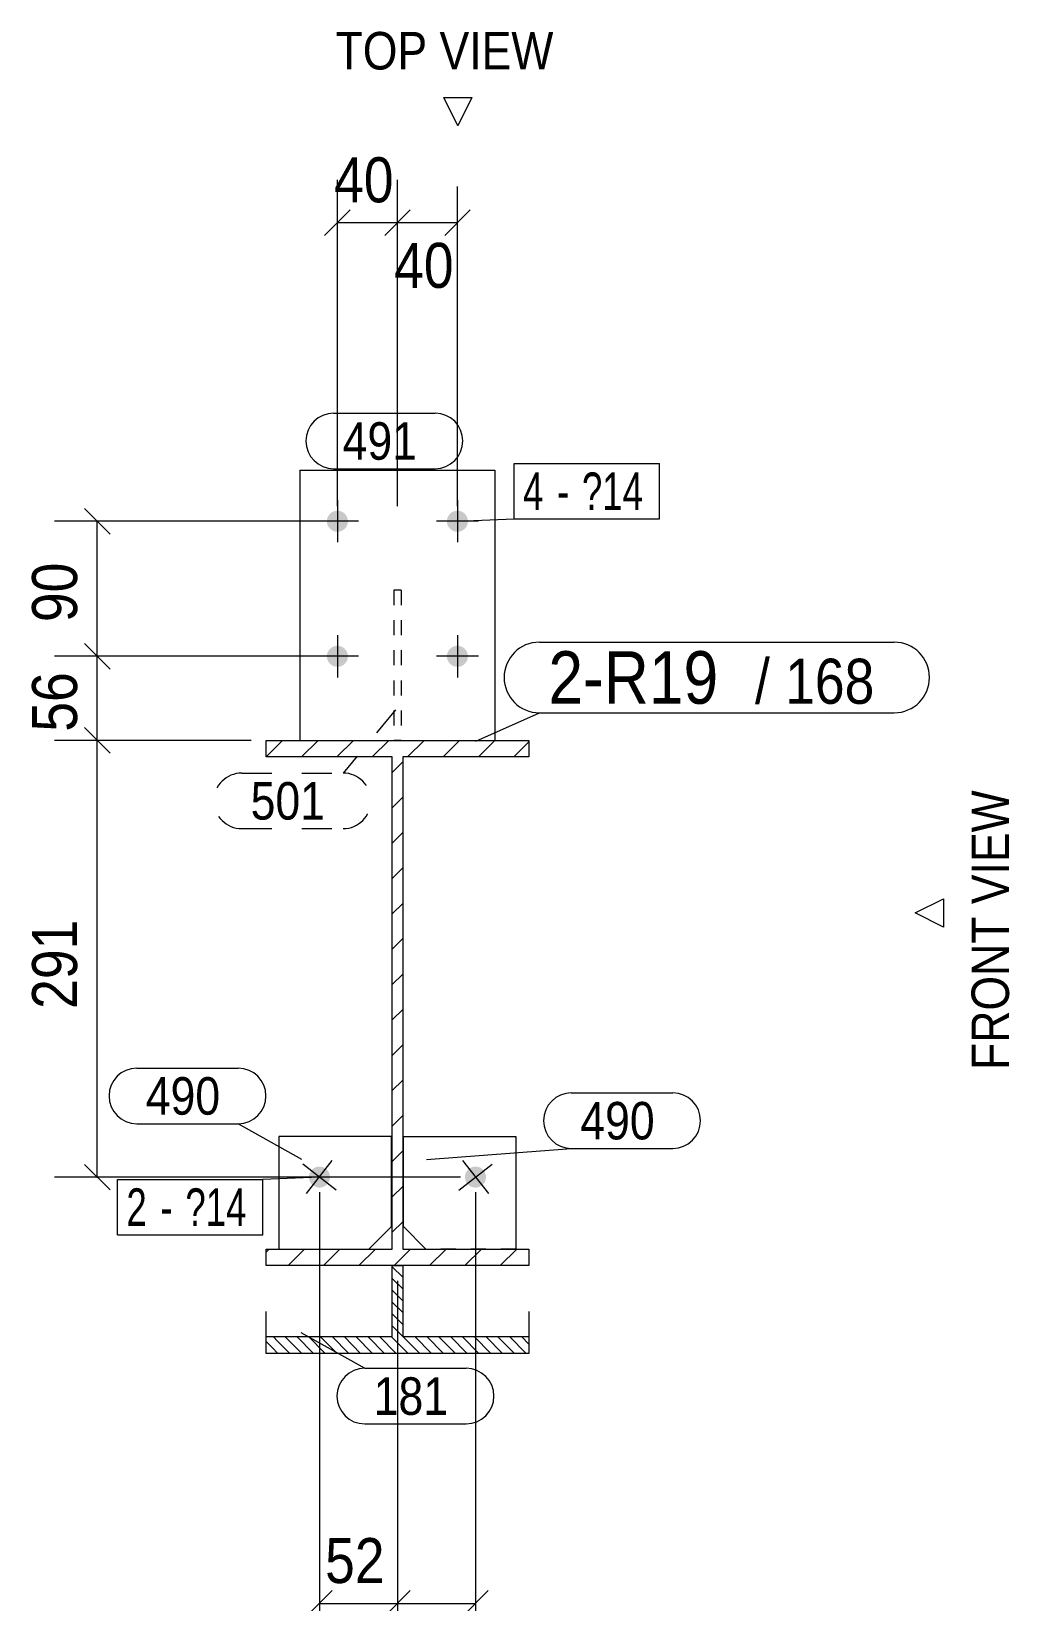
# Model space of a CAD drawing. Header units: millimetres. Extents: x 2 to 825, y 1 to 579.
# Drawn here: x 197.3 to 262.5, y 58.3 to 163 of the extents above; entities that cross this region are included whole.
import ezdxf

# ---------------------------------------------------------------- set-up
doc = ezdxf.new("R2010")
doc.units = ezdxf.units.MM
for name, pattern in [('XKITLINE00', [0]), ('XKITLINE01', [4, 1, -1, 1, -1]), ('XKITLINE02', [4, 2, -2])]:
    doc.linetypes.add(name, pattern=pattern)
for name, color, linetype, lineweight in [('Bolt', 3, 'Continuous', 0), ('BoltMark', 7, 'Continuous', 0), ('Dimensions', 7, 'Continuous', 0), ('OtherObjectType', 7, 'Continuous', 0), ('Part', 2, 'Continuous', 0), ('PartMark', 7, 'Continuous', 0)]:
    doc.layers.add(name, color=color, linetype=linetype, lineweight=lineweight)
doc.styles.add('ARIAL', font='ARIAL.TTF')
doc.styles.add('ARIAL_NARROW', font='ARIALN.TTF')

# ---------------------------------------------------------------- blocks, each defined once
blk = doc.blocks.new('*A1')
at = {"layer": 'Part', "color": 7, "linetype": 'XKITLINE00', "lineweight": 0}
for p, q in [((212.92, 114.62), (214.02, 115.72)), ((215.28, 114.62), (216.38, 115.72)), ((217.64, 114.62), (218.74, 115.72)), ((219.99, 114.62), (221.09, 115.72)), ((222.35, 114.62), (223.45, 115.72)), ((224.71, 114.62), (225.81, 115.72)), ((227.07, 114.62), (228.17, 115.72)), ((229.42, 114.62), (230.42, 115.62)), ((212.92, 114.62), (212.92, 114.62)), ((221.32, 113.59), (222.02, 114.29)), ((221.32, 111.23), (222.02, 111.93)), ((221.32, 108.88), (222.02, 109.58)), ((221.32, 106.52), (222.02, 107.22)), ((221.32, 104.16), (222.02, 104.86)), ((221.32, 101.81), (222.02, 102.51)), ((221.32, 99.45), (222.02, 100.15)), ((221.32, 97.09), (222.02, 97.79)), ((221.32, 94.73), (222.02, 95.43)), ((221.32, 92.38), (222.02, 93.08)), ((221.32, 90.02), (222.02, 90.72)), ((221.32, 87.66), (222.02, 88.36)), ((221.32, 85.3), (222.02, 86)), ((221.32, 82.95), (222.02, 83.65)), ((212.92, 81.62), (213.12, 81.82)), ((214.38, 80.72), (215.48, 81.82)), ((216.74, 80.72), (217.84, 81.82)), ((219.1, 80.72), (220.2, 81.82)), ((221.45, 80.72), (222.55, 81.82)), ((223.81, 80.72), (224.91, 81.82)), ((226.17, 80.72), (227.27, 81.82)), ((228.52, 80.72), (229.62, 81.82))]:
    blk.add_line(p, q, dxfattribs=at)
blk = doc.blocks.new('*A2')
at = {"layer": 'Part', "color": 7, "linetype": 'XKITLINE00', "lineweight": 0}
for p, q in [((222.02, 79.95), (221.32, 80.65)), ((222.02, 79.17), (221.32, 79.87)), ((222.02, 78.38), (221.32, 79.08)), ((222.02, 77.59), (221.32, 78.29)), ((222.02, 76.8), (221.32, 77.5)), ((223.16, 74.87), (221.32, 76.71)), ((213.32, 75.27), (212.92, 75.66)), ((213.71, 75.66), (213.38, 75.99)), ((214.5, 74.87), (213.71, 75.66)), ((215.29, 74.87), (214.17, 75.99)), ((216.07, 74.87), (214.96, 75.99)), ((216.86, 74.87), (215.75, 75.99)), ((217.65, 74.87), (216.53, 75.99)), ((218.44, 74.87), (217.32, 75.99)), ((219.22, 74.87), (218.11, 75.99)), ((220.01, 74.87), (218.9, 75.99)), ((220.8, 74.87), (219.69, 75.99)), ((221.59, 74.87), (220.47, 75.99)), ((222.38, 74.87), (221.26, 75.99)), ((223.95, 74.87), (222.84, 75.99)), ((224.74, 74.87), (223.62, 75.99)), ((225.53, 74.87), (224.41, 75.99)), ((226.32, 74.87), (225.2, 75.99)), ((227.1, 74.87), (225.99, 75.99)), ((227.89, 74.87), (226.78, 75.99)), ((228.68, 74.87), (227.56, 75.99)), ((229.47, 74.87), (228.35, 75.99)), ((230.26, 74.87), (229.14, 75.99)), ((230.42, 75.49), (229.93, 75.99)), ((213.71, 74.87), (213.32, 75.27))]:
    blk.add_line(p, q, dxfattribs=at)
blk = doc.blocks.new('*A137')
at = {"layer": 'Bolt'}
for points in [[(218.37, 130.29), (218.37, 130.25), (218.36, 130.22), (218.36, 130.18), (218.35, 130.15), (218.34, 130.12), (218.33, 130.09), (218.32, 130.05), (218.3, 130.02), (218.29, 129.99), (218.27, 129.96), (218.25, 129.93), (218.23, 129.9), (218.21, 129.88), (218.19, 129.85), (218.17, 129.83), (218.14, 129.8), (218.12, 129.78), (218.09, 129.76), (218.06, 129.74), (218.03, 129.72), (218, 129.7), (217.97, 129.69), (217.94, 129.67), (217.91, 129.66), (217.87, 129.65), (217.84, 129.64), (217.81, 129.63), (217.77, 129.63), (217.74, 129.62), (217.71, 129.62), (217.67, 129.62), (217.64, 129.62), (217.6, 129.62), (217.57, 129.63), (217.53, 129.63), (217.5, 129.64), (217.47, 129.65), (217.44, 129.66), (217.4, 129.67), (217.37, 129.69), (217.34, 129.7), (217.31, 129.72), (217.28, 129.74), (217.25, 129.76), (217.23, 129.78), (217.2, 129.8), (217.18, 129.83), (217.15, 129.85), (217.13, 129.88), (217.11, 129.9), (217.09, 129.93), (217.07, 129.96), (217.05, 129.99), (217.04, 130.02), (217.02, 130.05), (217.01, 130.09), (217, 130.12), (216.99, 130.15), (216.98, 130.18), (216.98, 130.22), (216.97, 130.25), (216.97, 130.29), (216.97, 130.32), (216.97, 130.36), (216.97, 130.39), (216.98, 130.42), (216.98, 130.46), (216.99, 130.49), (217, 130.52), (217.01, 130.56), (217.02, 130.59), (217.04, 130.62), (217.05, 130.65), (217.07, 130.68), (217.09, 130.71), (217.11, 130.74), (217.13, 130.76), (217.15, 130.79), (217.18, 130.82), (217.2, 130.84), (217.23, 130.86), (217.25, 130.88), (217.28, 130.9), (217.31, 130.92), (217.34, 130.94), (217.37, 130.95), (217.4, 130.97), (217.44, 130.98), (217.47, 130.99), (217.5, 131), (217.53, 131.01), (217.57, 131.01), (217.6, 131.02), (217.64, 131.02), (217.67, 131.02), (217.71, 131.02), (217.74, 131.02), (217.77, 131.01), (217.81, 131.01), (217.84, 131), (217.87, 130.99), (217.91, 130.98), (217.94, 130.97), (217.97, 130.95), (218, 130.94), (218.03, 130.92), (218.06, 130.9), (218.09, 130.88), (218.12, 130.86), (218.14, 130.84), (218.17, 130.82), (218.19, 130.79), (218.21, 130.76), (218.23, 130.74), (218.25, 130.71), (218.27, 130.68), (218.29, 130.65), (218.3, 130.62), (218.32, 130.59), (218.33, 130.56), (218.34, 130.52), (218.35, 130.49), (218.36, 130.46), (218.36, 130.42), (218.37, 130.39), (218.37, 130.36), (218.37, 130.32)], [(226.37, 130.29), (226.37, 130.25), (226.36, 130.22), (226.36, 130.18), (226.35, 130.15), (226.34, 130.12), (226.33, 130.09), (226.32, 130.05), (226.3, 130.02), (226.29, 129.99), (226.27, 129.96), (226.25, 129.93), (226.23, 129.9), (226.21, 129.88), (226.19, 129.85), (226.17, 129.83), (226.14, 129.8), (226.12, 129.78), (226.09, 129.76), (226.06, 129.74), (226.03, 129.72), (226, 129.7), (225.97, 129.69), (225.94, 129.67), (225.91, 129.66), (225.87, 129.65), (225.84, 129.64), (225.81, 129.63), (225.77, 129.63), (225.74, 129.62), (225.71, 129.62), (225.67, 129.62), (225.64, 129.62), (225.6, 129.62), (225.57, 129.63), (225.53, 129.63), (225.5, 129.64), (225.47, 129.65), (225.44, 129.66), (225.4, 129.67), (225.37, 129.69), (225.34, 129.7), (225.31, 129.72), (225.28, 129.74), (225.25, 129.76), (225.23, 129.78), (225.2, 129.8), (225.18, 129.83), (225.15, 129.85), (225.13, 129.88), (225.11, 129.9), (225.09, 129.93), (225.07, 129.96), (225.05, 129.99), (225.04, 130.02), (225.02, 130.05), (225.01, 130.09), (225, 130.12), (224.99, 130.15), (224.98, 130.18), (224.98, 130.22), (224.97, 130.25), (224.97, 130.29), (224.97, 130.32), (224.97, 130.36), (224.97, 130.39), (224.98, 130.42), (224.98, 130.46), (224.99, 130.49), (225, 130.52), (225.01, 130.56), (225.02, 130.59), (225.04, 130.62), (225.05, 130.65), (225.07, 130.68), (225.09, 130.71), (225.11, 130.74), (225.13, 130.76), (225.15, 130.79), (225.18, 130.82), (225.2, 130.84), (225.23, 130.86), (225.25, 130.88), (225.28, 130.9), (225.31, 130.92), (225.34, 130.94), (225.37, 130.95), (225.4, 130.97), (225.44, 130.98), (225.47, 130.99), (225.5, 131), (225.53, 131.01), (225.57, 131.01), (225.6, 131.02), (225.64, 131.02), (225.67, 131.02), (225.71, 131.02), (225.74, 131.02), (225.77, 131.01), (225.81, 131.01), (225.84, 131), (225.87, 130.99), (225.91, 130.98), (225.94, 130.97), (225.97, 130.95), (226, 130.94), (226.03, 130.92), (226.06, 130.9), (226.09, 130.88), (226.12, 130.86), (226.14, 130.84), (226.17, 130.82), (226.19, 130.79), (226.21, 130.76), (226.23, 130.74), (226.25, 130.71), (226.27, 130.68), (226.29, 130.65), (226.3, 130.62), (226.32, 130.59), (226.33, 130.56), (226.34, 130.52), (226.35, 130.49), (226.36, 130.46), (226.36, 130.42), (226.37, 130.39), (226.37, 130.36), (226.37, 130.32)], [(218.37, 121.29), (218.37, 121.25), (218.36, 121.22), (218.36, 121.18), (218.35, 121.15), (218.34, 121.12), (218.33, 121.09), (218.32, 121.05), (218.3, 121.02), (218.29, 120.99), (218.27, 120.96), (218.25, 120.93), (218.23, 120.9), (218.21, 120.88), (218.19, 120.85), (218.17, 120.83), (218.14, 120.8), (218.12, 120.78), (218.09, 120.76), (218.06, 120.74), (218.03, 120.72), (218, 120.7), (217.97, 120.69), (217.94, 120.67), (217.91, 120.66), (217.87, 120.65), (217.84, 120.64), (217.81, 120.63), (217.77, 120.63), (217.74, 120.62), (217.71, 120.62), (217.67, 120.62), (217.64, 120.62), (217.6, 120.62), (217.57, 120.63), (217.53, 120.63), (217.5, 120.64), (217.47, 120.65), (217.44, 120.66), (217.4, 120.67), (217.37, 120.69), (217.34, 120.7), (217.31, 120.72), (217.28, 120.74), (217.25, 120.76), (217.23, 120.78), (217.2, 120.8), (217.18, 120.83), (217.15, 120.85), (217.13, 120.88), (217.11, 120.9), (217.09, 120.93), (217.07, 120.96), (217.05, 120.99), (217.04, 121.02), (217.02, 121.05), (217.01, 121.09), (217, 121.12), (216.99, 121.15), (216.98, 121.18), (216.98, 121.22), (216.97, 121.25), (216.97, 121.29), (216.97, 121.32), (216.97, 121.36), (216.97, 121.39), (216.98, 121.42), (216.98, 121.46), (216.99, 121.49), (217, 121.52), (217.01, 121.56), (217.02, 121.59), (217.04, 121.62), (217.05, 121.65), (217.07, 121.68), (217.09, 121.71), (217.11, 121.74), (217.13, 121.76), (217.15, 121.79), (217.18, 121.82), (217.2, 121.84), (217.23, 121.86), (217.25, 121.88), (217.28, 121.9), (217.31, 121.92), (217.34, 121.94), (217.37, 121.95), (217.4, 121.97), (217.44, 121.98), (217.47, 121.99), (217.5, 122), (217.53, 122.01), (217.57, 122.01), (217.6, 122.02), (217.64, 122.02), (217.67, 122.02), (217.71, 122.02), (217.74, 122.02), (217.77, 122.01), (217.81, 122.01), (217.84, 122), (217.87, 121.99), (217.91, 121.98), (217.94, 121.97), (217.97, 121.95), (218, 121.94), (218.03, 121.92), (218.06, 121.9), (218.09, 121.88), (218.12, 121.86), (218.14, 121.84), (218.17, 121.82), (218.19, 121.79), (218.21, 121.76), (218.23, 121.74), (218.25, 121.71), (218.27, 121.68), (218.29, 121.65), (218.3, 121.62), (218.32, 121.59), (218.33, 121.56), (218.34, 121.52), (218.35, 121.49), (218.36, 121.46), (218.36, 121.42), (218.37, 121.39), (218.37, 121.36), (218.37, 121.32)], [(226.37, 121.29), (226.37, 121.25), (226.36, 121.22), (226.36, 121.18), (226.35, 121.15), (226.34, 121.12), (226.33, 121.09), (226.32, 121.05), (226.3, 121.02), (226.29, 120.99), (226.27, 120.96), (226.25, 120.93), (226.23, 120.9), (226.21, 120.88), (226.19, 120.85), (226.17, 120.83), (226.14, 120.8), (226.12, 120.78), (226.09, 120.76), (226.06, 120.74), (226.03, 120.72), (226, 120.7), (225.97, 120.69), (225.94, 120.67), (225.91, 120.66), (225.87, 120.65), (225.84, 120.64), (225.81, 120.63), (225.77, 120.63), (225.74, 120.62), (225.71, 120.62), (225.67, 120.62), (225.64, 120.62), (225.6, 120.62), (225.57, 120.63), (225.53, 120.63), (225.5, 120.64), (225.47, 120.65), (225.44, 120.66), (225.4, 120.67), (225.37, 120.69), (225.34, 120.7), (225.31, 120.72), (225.28, 120.74), (225.25, 120.76), (225.23, 120.78), (225.2, 120.8), (225.18, 120.83), (225.15, 120.85), (225.13, 120.88), (225.11, 120.9), (225.09, 120.93), (225.07, 120.96), (225.05, 120.99), (225.04, 121.02), (225.02, 121.05), (225.01, 121.09), (225, 121.12), (224.99, 121.15), (224.98, 121.18), (224.98, 121.22), (224.97, 121.25), (224.97, 121.29), (224.97, 121.32), (224.97, 121.36), (224.97, 121.39), (224.98, 121.42), (224.98, 121.46), (224.99, 121.49), (225, 121.52), (225.01, 121.56), (225.02, 121.59), (225.04, 121.62), (225.05, 121.65), (225.07, 121.68), (225.09, 121.71), (225.11, 121.74), (225.13, 121.76), (225.15, 121.79), (225.18, 121.82), (225.2, 121.84), (225.23, 121.86), (225.25, 121.88), (225.28, 121.9), (225.31, 121.92), (225.34, 121.94), (225.37, 121.95), (225.4, 121.97), (225.44, 121.98), (225.47, 121.99), (225.5, 122), (225.53, 122.01), (225.57, 122.01), (225.6, 122.02), (225.64, 122.02), (225.67, 122.02), (225.71, 122.02), (225.74, 122.02), (225.77, 122.01), (225.81, 122.01), (225.84, 122), (225.87, 121.99), (225.91, 121.98), (225.94, 121.97), (225.97, 121.95), (226, 121.94), (226.03, 121.92), (226.06, 121.9), (226.09, 121.88), (226.12, 121.86), (226.14, 121.84), (226.17, 121.82), (226.19, 121.79), (226.21, 121.76), (226.23, 121.74), (226.25, 121.71), (226.27, 121.68), (226.29, 121.65), (226.3, 121.62), (226.32, 121.59), (226.33, 121.56), (226.34, 121.52), (226.35, 121.49), (226.36, 121.46), (226.36, 121.42), (226.37, 121.39), (226.37, 121.36), (226.37, 121.32)]]:
    blk.add_hatch(color=3, dxfattribs=at).paths.add_polyline_path(points, flags=17)
at = {"layer": 'Bolt', "color": 3, "linetype": 'XKITLINE00', "lineweight": 0}
for p, q in [((217.67, 131.72), (217.67, 128.92)), ((225.67, 131.72), (225.67, 128.92)), ((219.07, 130.32), (216.27, 130.32)), ((227.07, 130.32), (224.27, 130.32)), ((217.67, 122.72), (217.67, 119.92)), ((225.67, 122.72), (225.67, 119.92)), ((219.07, 121.32), (216.27, 121.32)), ((227.07, 121.32), (224.27, 121.32))]:
    blk.add_line(p, q, dxfattribs=at)
blk = doc.blocks.new('*A138')
at = {"layer": 'Bolt'}
blk.add_hatch(color=3, dxfattribs=at).paths.add_polyline_path([(216.01, 86.09), (215.99, 86.11), (215.97, 86.14), (215.94, 86.16), (215.92, 86.19), (215.9, 86.22), (215.88, 86.25), (215.86, 86.27), (215.85, 86.31), (215.83, 86.34), (215.82, 86.37), (215.81, 86.4), (215.8, 86.43), (215.79, 86.47), (215.78, 86.5), (215.78, 86.53), (215.77, 86.57), (215.77, 86.6), (215.77, 86.64), (215.77, 86.67), (215.78, 86.71), (215.78, 86.74), (215.79, 86.77), (215.8, 86.81), (215.81, 86.84), (215.82, 86.87), (215.83, 86.9), (215.85, 86.93), (215.86, 86.96), (215.88, 86.99), (215.9, 87.02), (215.92, 87.05), (215.94, 87.08), (215.96, 87.1), (215.99, 87.13), (216.01, 87.15), (216.04, 87.17), (216.07, 87.19), (216.1, 87.21), (216.13, 87.23), (216.16, 87.25), (216.19, 87.26), (216.22, 87.27), (216.25, 87.29), (216.28, 87.3), (216.32, 87.3), (216.35, 87.31), (216.38, 87.32), (216.42, 87.32), (216.45, 87.32), (216.49, 87.32), (216.52, 87.32), (216.56, 87.32), (216.59, 87.31), (216.62, 87.3), (216.66, 87.3), (216.69, 87.29), (216.72, 87.27), (216.75, 87.26), (216.78, 87.25), (216.82, 87.23), (216.84, 87.21), (216.87, 87.19), (216.9, 87.17), (216.93, 87.15), (216.95, 87.13), (216.98, 87.1), (217, 87.08), (217.02, 87.05), (217.04, 87.02), (217.06, 87), (217.08, 86.97), (217.1, 86.94), (217.11, 86.91), (217.12, 86.87), (217.14, 86.84), (217.15, 86.81), (217.15, 86.78), (217.16, 86.74), (217.17, 86.71), (217.17, 86.67), (217.17, 86.64), (217.17, 86.6), (217.17, 86.57), (217.17, 86.54), (217.16, 86.5), (217.15, 86.47), (217.15, 86.44), (217.14, 86.4), (217.12, 86.37), (217.11, 86.34), (217.1, 86.31), (217.08, 86.28), (217.06, 86.25), (217.04, 86.22), (217.02, 86.19), (217, 86.16), (216.98, 86.14), (216.95, 86.11), (216.93, 86.09), (216.9, 86.07), (216.88, 86.05), (216.85, 86.03), (216.82, 86.01), (216.79, 86), (216.76, 85.98), (216.72, 85.97), (216.69, 85.96), (216.66, 85.95), (216.63, 85.94), (216.59, 85.93), (216.56, 85.93), (216.52, 85.92), (216.49, 85.92), (216.46, 85.92), (216.42, 85.92), (216.39, 85.93), (216.35, 85.93), (216.32, 85.94), (216.29, 85.95), (216.25, 85.96), (216.22, 85.97), (216.19, 85.98), (216.16, 86), (216.13, 86.01), (216.1, 86.03), (216.07, 86.05), (216.04, 86.07)], flags=17)
at = {"layer": 'Bolt', "color": 3, "linetype": 'XKITLINE00', "lineweight": 0}
for p, q in [((217.58, 85.76), (215.37, 87.48)), ((215.61, 85.52), (217.33, 87.73))]:
    blk.add_line(p, q, dxfattribs=at)
blk = doc.blocks.new('*A139')
at = {"layer": 'Bolt'}
blk.add_hatch(color=3, dxfattribs=at).paths.add_polyline_path([(226.47, 87.19), (226.5, 87.21), (226.53, 87.23), (226.56, 87.25), (226.59, 87.26), (226.62, 87.27), (226.65, 87.29), (226.69, 87.3), (226.72, 87.3), (226.75, 87.31), (226.79, 87.32), (226.82, 87.32), (226.86, 87.32), (226.89, 87.32), (226.92, 87.32), (226.96, 87.32), (226.99, 87.31), (227.03, 87.3), (227.06, 87.3), (227.09, 87.29), (227.12, 87.27), (227.16, 87.26), (227.19, 87.25), (227.22, 87.23), (227.25, 87.21), (227.28, 87.19), (227.3, 87.17), (227.33, 87.15), (227.35, 87.13), (227.38, 87.1), (227.4, 87.08), (227.42, 87.05), (227.44, 87.02), (227.46, 86.99), (227.48, 86.96), (227.5, 86.93), (227.51, 86.9), (227.52, 86.87), (227.54, 86.84), (227.55, 86.81), (227.55, 86.77), (227.56, 86.74), (227.57, 86.71), (227.57, 86.67), (227.57, 86.64), (227.57, 86.6), (227.57, 86.57), (227.57, 86.53), (227.56, 86.5), (227.55, 86.47), (227.55, 86.43), (227.54, 86.4), (227.52, 86.37), (227.51, 86.34), (227.5, 86.31), (227.48, 86.27), (227.46, 86.25), (227.44, 86.22), (227.42, 86.19), (227.4, 86.16), (227.38, 86.14), (227.35, 86.11), (227.33, 86.09), (227.3, 86.07), (227.27, 86.05), (227.24, 86.03), (227.22, 86.01), (227.18, 86), (227.15, 85.98), (227.12, 85.97), (227.09, 85.96), (227.06, 85.95), (227.02, 85.94), (226.99, 85.93), (226.96, 85.93), (226.92, 85.92), (226.89, 85.92), (226.85, 85.92), (226.82, 85.92), (226.78, 85.93), (226.75, 85.93), (226.72, 85.94), (226.68, 85.95), (226.65, 85.96), (226.62, 85.97), (226.59, 85.98), (226.56, 86), (226.53, 86.01), (226.5, 86.03), (226.47, 86.05), (226.44, 86.07), (226.41, 86.09), (226.39, 86.11), (226.36, 86.14), (226.34, 86.16), (226.32, 86.19), (226.3, 86.22), (226.28, 86.25), (226.26, 86.28), (226.25, 86.31), (226.23, 86.34), (226.22, 86.37), (226.21, 86.4), (226.2, 86.44), (226.19, 86.47), (226.18, 86.5), (226.18, 86.54), (226.17, 86.57), (226.17, 86.6), (226.17, 86.64), (226.17, 86.67), (226.18, 86.71), (226.18, 86.74), (226.19, 86.78), (226.2, 86.81), (226.21, 86.84), (226.22, 86.87), (226.23, 86.91), (226.25, 86.94), (226.26, 86.97), (226.28, 87), (226.3, 87.02), (226.32, 87.05), (226.34, 87.08), (226.37, 87.1), (226.39, 87.13), (226.41, 87.15), (226.44, 87.17)], flags=17)
at = {"layer": 'Bolt', "color": 3, "linetype": 'XKITLINE00', "lineweight": 0}
for p, q in [((225.77, 85.76), (227.98, 87.48)), ((226.01, 87.73), (227.73, 85.52))]:
    blk.add_line(p, q, dxfattribs=at)
blk = doc.blocks.new('*A140')
at = {"layer": 'Part', "color": 2, "linetype": 'XKITLINE00', "lineweight": 0}
for p, q in [((212.92, 114.62), (212.92, 115.72)), ((212.92, 115.72), (230.42, 115.72)), ((230.42, 115.72), (230.42, 114.62)), ((221.32, 114.62), (212.92, 114.62)), ((221.32, 81.82), (221.32, 114.62)), ((230.42, 114.62), (222.02, 114.62)), ((222.02, 114.62), (222.02, 81.82)), ((212.92, 80.72), (212.92, 81.82)), ((212.92, 81.82), (221.32, 81.82)), ((222.02, 81.82), (230.42, 81.82)), ((230.42, 81.82), (230.42, 80.72)), ((230.42, 80.72), (212.92, 80.72))]:
    blk.add_line(p, q, dxfattribs=at)
blk = doc.blocks.new('*A141')
at = {"layer": 'Part', "color": 2, "linetype": 'XKITLINE00', "lineweight": 0}
for p, q in [((215.17, 133.72), (215.17, 115.72)), ((215.17, 133.72), (228.17, 133.72)), ((228.17, 133.72), (228.17, 115.72))]:
    blk.add_line(p, q, dxfattribs=at)
at = {"layer": 'Part', "color": 7, "linetype": 'XKITLINE01', "lineweight": 0}
blk.add_line((215.17, 115.72), (228.17, 115.72), dxfattribs=at)
blk = doc.blocks.new('*A142')
at = {"layer": 'Part', "color": 7, "linetype": 'XKITLINE01', "lineweight": 0}
for p, q in [((221.92, 125.72), (221.42, 125.72)), ((221.42, 125.72), (221.42, 115.72)), ((221.92, 125.72), (221.92, 115.72)), ((221.92, 115.72), (221.42, 115.72))]:
    blk.add_line(p, q, dxfattribs=at)
blk = doc.blocks.new('*A143')
at = {"layer": 'Part', "color": 2, "linetype": 'XKITLINE00', "lineweight": 0}
for p, q in [((221.27, 89.32), (213.77, 89.32)), ((213.77, 89.32), (213.77, 81.82)), ((221.27, 83.32), (221.27, 89.32)), ((219.77, 81.82), (221.27, 83.32))]:
    blk.add_line(p, q, dxfattribs=at)
at = {"layer": 'Part', "color": 7, "linetype": 'XKITLINE01', "lineweight": 0}
blk.add_line((213.77, 81.82), (219.77, 81.82), dxfattribs=at)
blk = doc.blocks.new('*A144')
at = {"layer": 'Part', "color": 2, "linetype": 'XKITLINE00', "lineweight": 0}
for p, q in [((222.07, 83.32), (222.07, 89.32)), ((222.07, 89.32), (229.57, 89.32)), ((229.57, 89.32), (229.57, 81.82)), ((223.57, 81.82), (222.07, 83.32))]:
    blk.add_line(p, q, dxfattribs=at)
at = {"layer": 'Part', "color": 7, "linetype": 'XKITLINE01', "lineweight": 0}
blk.add_line((229.57, 81.82), (223.57, 81.82), dxfattribs=at)
blk = doc.blocks.new('*A145')
at = {"layer": 'Part', "color": 2, "linetype": 'XKITLINE00', "lineweight": 0}
for p, q in [((221.32, 75.99), (221.32, 80.72)), ((221.32, 80.72), (222.02, 80.72)), ((222.02, 80.72), (222.02, 80.72)), ((222.02, 80.72), (222.02, 75.99)), ((212.92, 74.87), (212.92, 77.67)), ((230.42, 77.67), (230.42, 74.87)), ((212.92, 75.99), (221.32, 75.99)), ((222.02, 75.99), (230.42, 75.99)), ((230.42, 74.87), (212.92, 74.87))]:
    blk.add_line(p, q, dxfattribs=at)
blk = doc.blocks.new('*A296')
at = {"layer": 'Dimensions', "color": 7, "linetype": 'XKITLINE00', "lineweight": 0}
for p, q in [((200.82, 116.57), (202.52, 114.87)), ((211.92, 115.72), (198.82, 115.72)), ((201.67, 86.62), (201.67, 115.72)), ((200.82, 87.47), (202.52, 85.77)), ((225.87, 86.62), (198.82, 86.62))]:
    blk.add_line(p, q, dxfattribs=at)
at = {"layer": 'Dimensions', "color": 3}
for p in [(201.67, 115.72), (201.67, 86.62)]:
    blk.add_point(p, dxfattribs=at)
at = {"layer": 'Dimensions', "color": 3, "style": 'ARIAL', "width": 0.85}
blk.add_text('291', height=3, rotation=90.0002, dxfattribs=at).set_placement((200.32, 97.83))
blk = doc.blocks.new('*A297')
at = {"layer": 'Dimensions', "color": 7, "linetype": 'XKITLINE00', "lineweight": 0}
for p, q in [((200.82, 122.17), (202.52, 120.47)), ((216.67, 121.32), (198.82, 121.32)), ((201.67, 115.72), (201.67, 121.32)), ((200.82, 116.57), (202.52, 114.87)), ((211.92, 115.72), (198.82, 115.72))]:
    blk.add_line(p, q, dxfattribs=at)
at = {"layer": 'Dimensions', "color": 3}
for p in [(201.67, 121.32), (201.67, 115.72)]:
    blk.add_point(p, dxfattribs=at)
at = {"layer": 'Dimensions', "color": 3, "style": 'ARIAL', "width": 0.85}
blk.add_text('56', height=3, rotation=90.0002, dxfattribs=at).set_placement((200.32, 116.3))
blk = doc.blocks.new('*A298')
at = {"layer": 'Dimensions', "color": 7, "linetype": 'XKITLINE00', "lineweight": 0}
for p, q in [((200.82, 131.17), (202.52, 129.47)), ((216.67, 130.32), (198.82, 130.32)), ((201.67, 121.32), (201.67, 130.32)), ((200.82, 122.17), (202.52, 120.47)), ((216.67, 121.32), (198.82, 121.32))]:
    blk.add_line(p, q, dxfattribs=at)
at = {"layer": 'Dimensions', "color": 3}
for p in [(201.67, 130.32), (201.67, 121.32)]:
    blk.add_point(p, dxfattribs=at)
at = {"layer": 'Dimensions', "color": 3, "style": 'ARIAL', "width": 0.85}
blk.add_text('90', height=3, rotation=90.0002, dxfattribs=at).set_placement((200.32, 123.6))
blk = doc.blocks.new('*A299')
at = {"layer": 'Dimensions', "color": 7, "linetype": 'XKITLINE00', "lineweight": 0}
for p, q in [((216.47, 85.62), (216.47, 55.82)), ((221.67, 79.72), (221.67, 55.82)), ((217.32, 59.07), (215.62, 57.37)), ((222.52, 59.07), (220.82, 57.37)), ((216.47, 58.22), (221.67, 58.22))]:
    blk.add_line(p, q, dxfattribs=at)
at = {"layer": 'Dimensions', "color": 3}
for p in [(216.47, 58.22), (221.67, 58.22)]:
    blk.add_point(p, dxfattribs=at)
at = {"layer": 'Dimensions', "color": 3, "style": 'ARIAL', "width": 0.85}
blk.add_text('52', height=3, dxfattribs=at).set_placement((216.85, 59.57))
blk = doc.blocks.new('*A300')
at = {"layer": 'Dimensions', "color": 7, "linetype": 'XKITLINE00', "lineweight": 0}
for p, q in [((226.87, 85.62), (226.87, 55.37)), ((221.67, 79.72), (221.67, 55.37)), ((222.52, 59.07), (220.82, 57.37)), ((227.72, 59.07), (226.02, 57.37)), ((221.67, 58.22), (226.87, 58.22))]:
    blk.add_line(p, q, dxfattribs=at)
at = {"layer": 'Dimensions', "color": 3}
for p in [(221.67, 58.22), (226.87, 58.22)]:
    blk.add_point(p, dxfattribs=at)
at = {"layer": 'Dimensions', "color": 3, "style": 'ARIAL', "width": 0.85}
blk.add_text('52', height=3, dxfattribs=at).set_placement((222.05, 53.87))
blk = doc.blocks.new('*A301')
at = {"layer": 'Dimensions', "color": 7, "linetype": 'XKITLINE00', "lineweight": 0}
for p, q in [((217.67, 131.32), (217.67, 153.07)), ((221.67, 131.32), (221.67, 153.07)), ((218.52, 151.07), (216.82, 149.37)), ((222.52, 151.07), (220.82, 149.37)), ((217.67, 150.22), (221.67, 150.22))]:
    blk.add_line(p, q, dxfattribs=at)
at = {"layer": 'Dimensions', "color": 3}
for p in [(217.67, 150.22), (221.67, 150.22)]:
    blk.add_point(p, dxfattribs=at)
at = {"layer": 'Dimensions', "color": 3, "style": 'ARIAL', "width": 0.85}
blk.add_text('40', height=3, dxfattribs=at).set_placement((217.45, 151.57))
blk = doc.blocks.new('*A302')
at = {"layer": 'Dimensions', "color": 7, "linetype": 'XKITLINE00', "lineweight": 0}
for p, q in [((221.67, 131.32), (221.67, 152.62)), ((225.67, 131.32), (225.67, 152.62)), ((222.52, 151.07), (220.82, 149.37)), ((226.52, 151.07), (224.82, 149.37)), ((221.67, 150.22), (225.67, 150.22))]:
    blk.add_line(p, q, dxfattribs=at)
at = {"layer": 'Dimensions', "color": 3}
for p in [(221.67, 150.22), (225.67, 150.22)]:
    blk.add_point(p, dxfattribs=at)
at = {"layer": 'Dimensions', "color": 3, "style": 'ARIAL', "width": 0.85}
blk.add_text('40', height=3, dxfattribs=at).set_placement((221.45, 145.87))
blk = doc.blocks.new('*A303')
at = {"layer": 'BoltMark', "color": 7, "linetype": 'XKITLINE00', "lineweight": 0}
for p, q in [((203.01, 86.47), (212.7, 86.47)), ((203.01, 82.77), (203.01, 86.47)), ((216.47, 86.62), (212.7, 86.47)), ((212.7, 82.77), (212.7, 86.47)), ((203.01, 82.77), (212.7, 82.77))]:
    blk.add_line(p, q, dxfattribs=at)
at = {"layer": 'BoltMark', "color": 3, "style": 'ARIAL_NARROW', "width": 0.85}
for s, p in [('2', (203.61, 83.37)), ('?14', (207.54, 83.37)), ('-', (205.88, 83.37))]:
    blk.add_text(s, height=2.5, dxfattribs=at).set_placement(p)
blk = doc.blocks.new('*A304')
at = {"layer": 'BoltMark', "color": 7, "linetype": 'XKITLINE00', "lineweight": 0}
for p, q in [((229.44, 134.17), (239.13, 134.17)), ((229.44, 130.47), (229.44, 134.17)), ((239.13, 130.47), (239.13, 134.17)), ((225.67, 130.32), (229.44, 130.47)), ((229.44, 130.47), (239.13, 130.47))]:
    blk.add_line(p, q, dxfattribs=at)
at = {"layer": 'BoltMark', "color": 3, "style": 'ARIAL_NARROW', "width": 0.85}
for s, p in [('4', (230.04, 131.07)), ('?14', (233.97, 131.07)), ('-', (232.31, 131.07))]:
    blk.add_text(s, height=2.5, dxfattribs=at).set_placement(p)
blk = doc.blocks.new('*A305')
at = {"layer": 'PartMark', "color": 7, "linetype": 'XKITLINE00', "lineweight": 0}
for p, q in [((215.24, 76.27), (219.49, 73.88)), ((219.49, 73.88), (226.25, 73.88)), ((219.49, 70.18), (226.25, 70.18))]:
    blk.add_line(p, q, dxfattribs=at)
for centre, start, end in [((219.49, 72.03), 90, 270), ((226.25, 72.03), 270, 90)]:
    blk.add_arc(centre, 1.85, start, end, dxfattribs=at)
at = {"layer": 'PartMark', "color": 3, "style": 'ARIAL', "width": 0.85}
blk.add_text('181', height=2.5, dxfattribs=at).set_placement((220.09, 70.78))
blk = doc.blocks.new('*A306')
at = {"layer": 'PartMark', "color": 7, "linetype": 'XKITLINE00', "lineweight": 0}
for p, q in [((233.26, 92.23), (240.02, 92.23)), ((223.6, 87.79), (233.26, 88.53)), ((233.26, 88.53), (240.02, 88.53))]:
    blk.add_line(p, q, dxfattribs=at)
for centre, start, end in [((233.26, 90.38), 90, 270), ((240.02, 90.38), 270, 90)]:
    blk.add_arc(centre, 1.85, start, end, dxfattribs=at)
at = {"layer": 'PartMark', "color": 3, "style": 'ARIAL', "width": 0.85}
blk.add_text('490', height=2.5, dxfattribs=at).set_placement((233.86, 89.13))
blk = doc.blocks.new('*A307')
at = {"layer": 'PartMark', "color": 7, "linetype": 'XKITLINE00', "lineweight": 0}
for p, q in [((204.3, 93.88), (211.06, 93.88)), ((204.3, 90.18), (211.06, 90.18)), ((215.3, 87.79), (211.06, 90.18))]:
    blk.add_line(p, q, dxfattribs=at)
for centre, start, end in [((204.3, 92.03), 90, 270), ((211.06, 92.03), 270, 90)]:
    blk.add_arc(centre, 1.85, start, end, dxfattribs=at)
at = {"layer": 'PartMark', "color": 3, "style": 'ARIAL', "width": 0.85}
blk.add_text('490', height=2.5, dxfattribs=at).set_placement((204.9, 90.78))
blk = doc.blocks.new('*A308')
at = {"layer": 'PartMark', "color": 7, "linetype": 'XKITLINE02', "lineweight": 0}
for p, q in [((221.55, 117.75), (218.05, 113.54)), ((211.29, 113.54), (218.05, 113.54)), ((211.29, 109.84), (218.05, 109.84))]:
    blk.add_line(p, q, dxfattribs=at)
for centre, start, end in [((211.29, 111.69), 90, 270), ((218.05, 111.69), 270, 90)]:
    blk.add_arc(centre, 1.85, start, end, dxfattribs=at)
at = {"layer": 'PartMark', "color": 3, "style": 'ARIAL', "width": 0.85}
blk.add_text('501', height=2.5, dxfattribs=at).set_placement((211.89, 110.44))
blk = doc.blocks.new('*A309')
at = {"layer": 'PartMark', "color": 7, "linetype": 'XKITLINE00', "lineweight": 0}
for p, q in [((217.42, 137.52), (224.18, 137.52)), ((217.42, 133.82), (224.18, 133.82))]:
    blk.add_line(p, q, dxfattribs=at)
for centre, start, end in [((217.42, 135.67), 90, 270), ((224.18, 135.67), 270, 90)]:
    blk.add_arc(centre, 1.85, start, end, dxfattribs=at)
at = {"layer": 'PartMark', "color": 3, "style": 'ARIAL', "width": 0.85}
blk.add_text('491', height=2.5, dxfattribs=at).set_placement((218.02, 134.42))
blk = doc.blocks.new('*A310')
at = {"layer": 'PartMark', "color": 7, "linetype": 'XKITLINE00', "lineweight": 0}
for p, q in [((231.13, 122.26), (254.78, 122.26)), ((226.89, 115.67), (231.13, 117.56)), ((231.13, 117.56), (254.78, 117.56))]:
    blk.add_line(p, q, dxfattribs=at)
for centre, start, end in [((231.13, 119.91), 90, 270), ((254.78, 119.91), 270, 90)]:
    blk.add_arc(centre, 2.35, start, end, dxfattribs=at)
at = {"layer": 'PartMark', "color": 1, "style": 'ARIAL', "width": 0.85}
blk.add_text('2-R19', height=3.5, dxfattribs=at).set_placement((231.73, 118.16))
at = {"layer": 'PartMark', "color": 3, "style": 'ARIAL', "width": 0.85}
for s, p in [('/', (245.5, 118.16)), ('168', (247.51, 118.16))]:
    blk.add_text(s, height=3, dxfattribs=at).set_placement(p)
blk = doc.blocks.new('*A311')
at = {"layer": 'OtherObjectType', "color": 7, "linetype": 'XKITLINE00', "lineweight": 0}
for p, q in [((225.7, 156.67), (224.76, 158.55)), ((224.76, 158.55), (226.64, 158.55)), ((226.64, 158.55), (225.7, 156.67)), ((225.7, 156.67), (225.7, 156.67)), ((256.18, 104.22), (258.06, 105.16)), ((258.06, 105.16), (258.06, 103.28)), ((258.06, 103.28), (256.18, 104.22)), ((256.18, 104.22), (256.18, 104.22))]:
    blk.add_line(p, q, dxfattribs=at)
at = {"layer": 'OtherObjectType', "color": 7, "style": 'ARIAL', "width": 0.85}
blk.add_text('TOP VIEW', height=2.5, dxfattribs=at).set_placement((217.55, 160.42))
blk.add_text('FRONT VIEW', height=2.5, rotation=90, dxfattribs=at).set_placement((262.43, 93.76))

msp = doc.modelspace()

# ---------------------------------------------------------------- block references
at = {"lineweight": 0}
for name in ['*A301', '*A302', '*A309', '*A304', '*A141', '*A298', '*A137', '*A142', '*A297', '*A310', '*A308', '*A296', '*A1', '*A140', '*A307', '*A306', '*A143', '*A144', '*A138', '*A139', '*A303', '*A299', '*A300', '*A145', '*A2', '*A305']:
    msp.add_blockref(name, (0, 0), dxfattribs=at)
at = {"layer": 'OtherObjectType', "lineweight": 0}
msp.add_blockref('*A311', (0, 0), dxfattribs=at)

doc.saveas('drawing.dxf')
